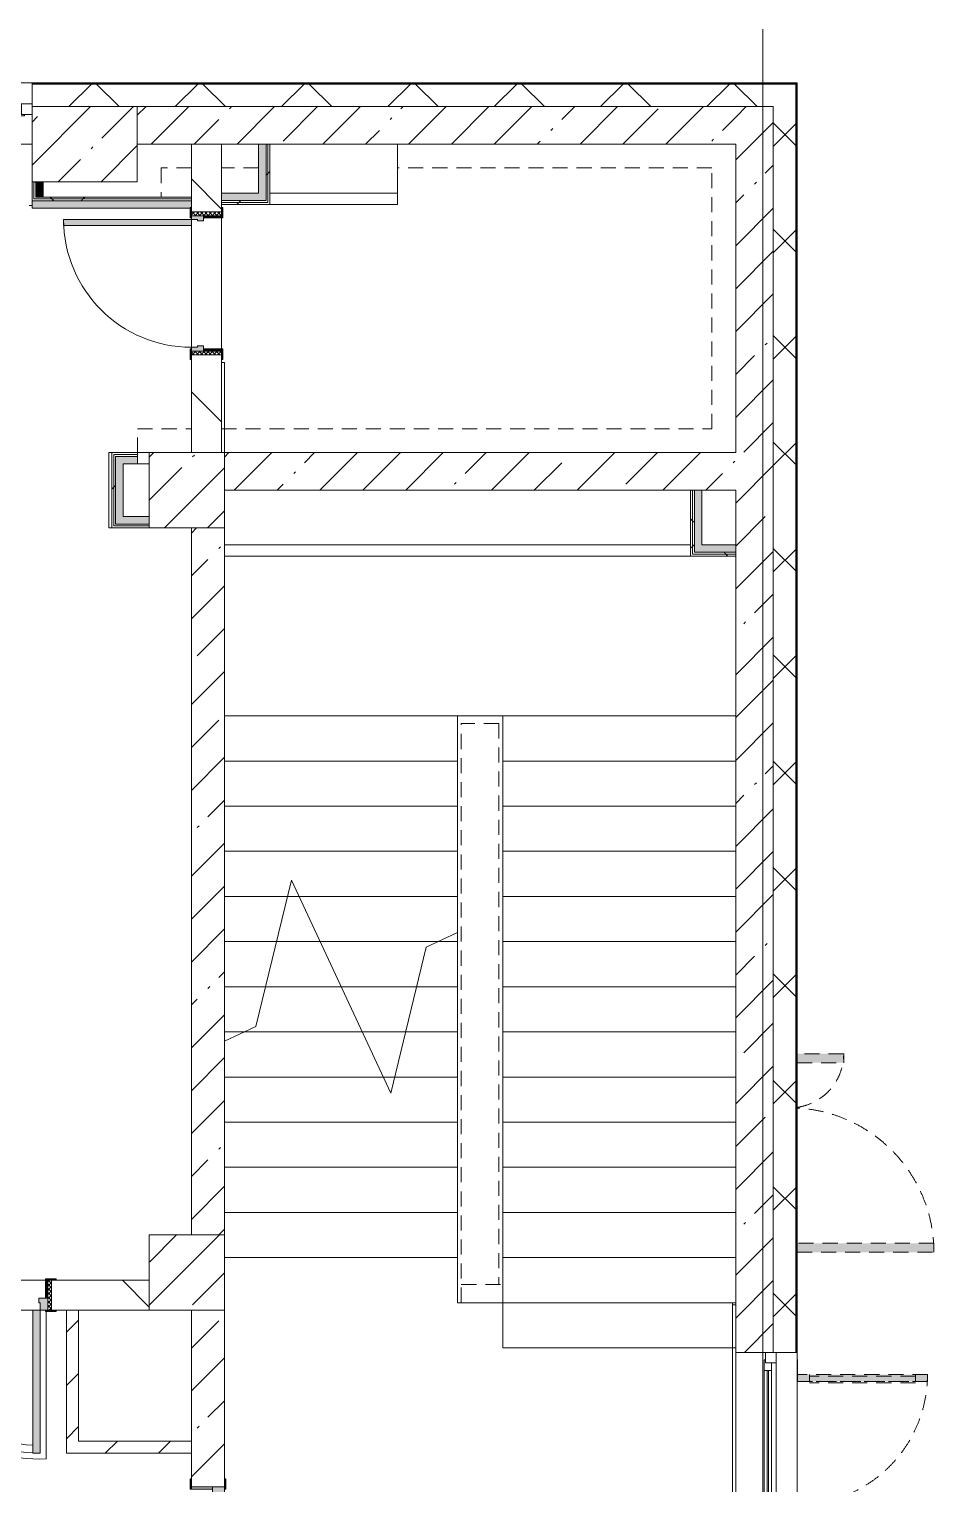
# Model space of a CAD drawing. Header units: millimetres. Extents: x -3129 to 197107, y -8553 to 29000.
# Drawn here: x 190228 to 196245, y 12246 to 21915 of the extents above; entities that cross this region are included whole.
import ezdxf

# ---------------------------------------------------------------- set-up
doc = ezdxf.new("R2010")
doc.units = ezdxf.units.MM
doc.linetypes.add('200_ШТРИХ__ш1_п0_6_', pattern=[160, 100, -60])
for name, color, linetype, lineweight in [('A-DETL-MBND-1', 7, '200_ШТРИХ__ш1_п0_6_', 9), ('A-GLAZ-1', 7, 'Continuous', 5), ('A-WALL', 7, 'Continuous', 9), ('A-WALL-6', 7, 'Continuous', 5), ('I-WALL-6', 7, 'Continuous', 5), ('S-COLS-2', 7, 'Continuous', 5), ('S-STRS-1', 7, 'Continuous', 5), ('S-STRS-MBND-1', 7, 'Continuous', 5), ('Оси', 7, 'Continuous', 9)]:
    doc.layers.add(name, color=color, linetype=linetype, lineweight=lineweight)
for name, color, linetype, lineweight, true_color in [('A-DOOR-3', 7, 'Continuous', 5, 0xaaaaaa), ('A-DOOR-4', 7, 'Continuous', 5, 0xe2e2e2), ('A-DOOR-FRAM-3', 7, 'Continuous', 5, 0xe2e2e2), ('A-DOOR-FRAM-4', 7, 'Continuous', 5, 0xaaaaaa), ('A-FLOR-3', 7, 'Continuous', 5, 0xaaaaaa), ('I-WALL-4', 7, 'Continuous', 5, 0xe7e7e7), ('I-WALL-5', 7, 'Continuous', 9, 0xe7e7e7)]:
    doc.layers.add(name, color=color, linetype=linetype, lineweight=lineweight, true_color=true_color)
pattern_1 = [(45, (70097.43, 0), (-285.1231, 285.1231), []), (45, (70382.56, 0), (-285.1231, 285.1231), [504.031, -100.806, 16.764, -84.042])]
pattern_2 = [(45, (70097.43, 0), (-353.5534, 353.5534), []), (135, (70097.43, 0), (-353.5534, -353.5534), [])]
pattern_3 = [(135, (70097.43, 0), (-353.5534, -353.5534), [])]
pattern_4 = [(45, (70097.43, 0), (-176.7767, 176.7767), [])]
pattern_5 = [(45, (70097.4, 0), (-530.33, 530.33), []), (135, (70097.4, 0), (-530.33, -530.33), [])]

# ---------------------------------------------------------------- blocks, each defined once
blk = doc.blocks.new('110_Дверь_СКБ_2Ст - Д-1_л_Лестничная клетка EIS60 2-32142534-2_1_1_птичка')
at = {"layer": 'A-DOOR-4'}
for points in [[(662.5, 110), (662.5, 1010), (612.5, 1010), (612.5, 110)], [(-587.5, 510), (-637.5, 510), (-637.5, 110), (-587.5, 110), (-587.5, 433.2)], [(712.5, 30), (697.5, 30), (697.5, -110), (712.5, -110), (712.5, -30.6)]]:
    blk.add_hatch(color=256, dxfattribs=at).paths.add_polyline_path(points)
h = blk.add_hatch(color=256, dxfattribs=at)
h.paths.add_polyline_path([(712.5, 110), (662.5, 110), (662.5, 60), (652.5, 60), (652.5, 30), (712.5, 30)])
h.paths.add_polyline_path([(-627.5, 30), (-627.5, 60), (-637.5, 60), (-637.5, 110), (-687.5, 110), (-687.5, 30)])
at = {"layer": 'A-DOOR-FRAM-3'}
for points in [[(-672.5, 110), (-672.5, 118), (-742.5, 118), (-742.5, 110)], [(767.5, 110), (767.5, 118), (697.5, 118), (697.5, 110)], [(-672.5, 30), (-687.5, 30), (-687.5, -110), (-672.5, -110), (-672.5, -30.6)], [(-672.5, -110), (-742.5, -110), (-742.5, -118), (-672.5, -118)], [(767.5, -118), (767.5, -110), (697.5, -110), (697.5, -118)]]:
    blk.add_hatch(color=256, dxfattribs=at).paths.add_polyline_path(points)
at = {"layer": 'A-DOOR-3'}
for p, q in [((662.5, 1010), (612.5, 1010)), ((612.5, 1010), (612.5, 110)), ((662.5, 110), (662.5, 1010)), ((-637.5, 510), (-637.5, 110)), ((-587.5, 510), (-637.5, 510)), ((-587.5, 110), (-587.5, 510)), ((-637.5, 110), (-587.5, 110)), ((612.5, 110), (662.5, 110))]:
    blk.add_line(p, q, dxfattribs=at)
for centre, radius, start, end in [((662.5, 110), 900, 90, 180), ((-637.5, 110), 400, 360, 90)]:
    blk.add_arc(centre, radius, start, end, dxfattribs=at)
at = {"layer": 'A-DOOR-FRAM-4'}
for p, q in [((-672.5, 118), (-742.5, 118)), ((-742.5, 118), (-742.5, 110)), ((-742.5, 110), (-672.5, 110)), ((-637.5, 110), (-687.5, 110)), ((-687.5, 110), (-687.5, 30)), ((-672.5, 110), (-672.5, 118)), ((-637.5, 60), (-637.5, 110)), ((662.5, 110), (662.5, 60)), ((712.5, 110), (662.5, 110)), ((767.5, 118), (697.5, 118)), ((697.5, 118), (697.5, 110)), ((697.5, 110), (767.5, 110)), ((712.5, 30), (712.5, 110)), ((767.5, 110), (767.5, 118)), ((-687.5, 30), (-627.5, 30)), ((-672.5, 30), (-687.5, 30)), ((-687.5, 30), (-687.5, -110)), ((-672.5, -110), (-672.5, 30)), ((-627.5, 60), (-637.5, 60)), ((-627.5, 30), (-627.5, 60)), ((662.5, 60), (652.5, 60)), ((652.5, 60), (652.5, 30)), ((652.5, 30), (712.5, 30)), ((712.5, 30), (697.5, 30)), ((697.5, 30), (697.5, -110)), ((712.5, -110), (712.5, 30)), ((-672.5, -110), (-742.5, -110)), ((-742.5, -110), (-742.5, -118)), ((-742.5, -118), (-672.5, -118)), ((-687.5, -110), (-672.5, -110)), ((-672.5, -118), (-672.5, -110)), ((697.5, -110), (712.5, -110)), ((767.5, -110), (697.5, -110)), ((697.5, -110), (697.5, -118)), ((697.5, -118), (767.5, -118)), ((767.5, -118), (767.5, -110))]:
    blk.add_line(p, q, dxfattribs=at)
blk = doc.blocks.new('120_Окно_СКБ_1Ст - 120_Окно_СКБ_1Ст 900х2500_h_ с форточкой-V153-2_1_1_птичка')
at = {"layer": 'A-GLAZ-1'}
for p, q in [((-450, -127), (-450, -57)), ((-450, -57), (-380, -57)), ((450, -57), (-450, -57)), ((-380, -57), (-380, -127)), ((380, -87), (-380, -87)), ((-380, -87), (-380, -127)), ((-330, -137), (-330, -87)), ((330, -137), (330, -87)), ((380, -127), (380, -57)), ((380, -57), (450, -57)), ((380, -127), (380, -87)), ((450, -57), (450, -127)), ((-380, -127), (-450, -127)), ((-450, -127), (-400, -127)), ((-380, -127), (-400, -127)), ((-400, -127), (-400, -137)), ((-400, -137), (400, -137)), ((400, -137), (-400, -137)), ((-330, -107), (330, -107)), ((330, -117), (-330, -117)), ((450, -127), (380, -127)), ((400, -127), (380, -127)), ((400, -127), (449.8, -127)), ((400, -137), (400, -127))]:
    blk.add_line(p, q, dxfattribs=at)
blk = doc.blocks.new('120_Окно_СКБ_1Ст - 120_Окно_СКБ_1Ст 1200х2500_h_ с форточкой2-24160662-2_1_1_птичка')
at = {"layer": 'A-GLAZ-1'}
for p, q in [((-600, -127), (-600, -57)), ((-600, -57), (-530, -57)), ((600, -57), (-600, -57)), ((-530, -57), (-530, -127)), ((530, -87), (-530, -87)), ((-530, -87), (-530, -127)), ((-480, -137), (-480, -87)), ((480, -137), (480, -87)), ((530, -127), (530, -57)), ((530, -57), (600, -57)), ((530, -127), (530, -87)), ((600, -57), (600, -127)), ((-530, -127), (-600, -127)), ((-600, -127), (-550, -127)), ((-530, -127), (-550, -127)), ((-550, -127), (-550, -137)), ((-550, -137), (550, -137)), ((550, -137), (-550, -137)), ((-480, -107), (480, -107)), ((480, -117), (-480, -117)), ((600, -127), (530, -127)), ((550, -127), (530, -127)), ((550, -127), (600, -127)), ((550, -137), (550, -127))]:
    blk.add_line(p, q, dxfattribs=at)
blk = doc.blocks.new('110_Дверь_СКБ_1Ст_Внутренняя1 - Д-8 950x2100h_охрана-V105-2_1_1_птичка')
at = {"layer": 'A-DOOR-3'}
h = blk.add_hatch(dxfattribs=at)
h.set_pattern_fill('FP_137', color=256, style=0, pattern_type=2)
h.set_pattern_definition([(135, (1826.41, 164.685), (-14.14214, -14.14214), []), (225, (1826.41, 164.685), (14.14214, -14.14214), [])])
h.paths.add_polyline_path([(487.5, 100), (462.5, 100), (462.5, -100), (487.5, -100), (487.5, -34.8)])
at = {"layer": 'A-DOOR-4'}
h = blk.add_hatch(color=256, dxfattribs=at)
h.paths.add_polyline_path([(-437.5, 100), (-437.5, 20), (-402.5, 20), (-402.5, 60), (-412.5, 60), (-416.2, 100)])
h.paths.add_polyline_path([(437.5, 100), (437.5, 60), (427.5, 60), (427.5, 20), (462.5, 20), (462.5, 100)])
at = {"layer": 'A-DOOR-FRAM-3'}
for points in [[(397.5, 950), (397.5, 100), (437.5, 100), (437.5, 950)], [(-492.5, 108), (-492.5, 100), (-422.5, 100), (-422.5, 108)], [(511.4, 108), (447.5, 108), (447.5, 100), (517.5, 100), (517.5, 108)], [(-422.5, 20), (-437.5, 20), (-437.5, -100), (-422.5, -100), (-422.5, -34.8)], [(462.5, 20), (447.5, 20), (447.5, -100), (462.5, -100), (462.5, -34.8)], [(-492.5, -100), (-492.5, -108), (-422.5, -108), (-422.5, -100)], [(447.5, -100), (447.5, -108), (517.5, -108), (517.5, -100)]]:
    blk.add_hatch(color=256, dxfattribs=at).paths.add_polyline_path(points)
at = {"layer": 'A-DOOR-FRAM-4'}
h = blk.add_hatch(dxfattribs=at)
h.set_pattern_fill('FP_138', color=256, style=0, pattern_type=2)
h.set_pattern_definition([(45, (-296.384, 164.685), (-14.1421, 14.1421), []), (135, (-296.384, 164.685), (-14.1421, -14.1421), [])])
h.paths.add_polyline_path([(-437.5, 100), (-462.5, 100), (-462.5, -100), (-437.5, -100), (-437.5, -34.8)])
at = {"layer": 'A-DOOR-3'}
for p, q in [((437.5, 950), (397.5, 950)), ((397.5, 950), (397.5, 100)), ((437.5, 100), (437.5, 950)), ((397.5, 100), (437.5, 100))]:
    blk.add_line(p, q, dxfattribs=at)
blk.add_arc((437.5, 100), 850, 90, 180, dxfattribs=at)
at = {"layer": 'A-DOOR-FRAM-4'}
for p, q in [((-422.5, 108), (-492.5, 108)), ((-492.5, 108), (-492.5, 100)), ((-492.5, 100), (-422.5, 100)), ((-437.5, 100), (-462.5, 100)), ((-462.5, 100), (-462.5, -100)), ((-412.5, 100), (-437.5, 100)), ((-437.5, 100), (-437.5, 20)), ((-437.5, -100), (-437.5, 100)), ((-422.5, 100), (-437.5, 100)), ((-437.5, 100), (-437.5, 99)), ((-437.5, 99), (-422.5, 99)), ((-422.5, 100), (-422.5, 108)), ((-422.5, 99), (-422.5, 100)), ((-412.5, 60), (-412.5, 100)), ((437.5, 100), (437.5, 60)), ((462.5, 100), (437.5, 100)), ((517.5, 108), (447.5, 108)), ((447.5, 108), (447.5, 100)), ((462.5, 100), (447.5, 100)), ((447.5, 100), (447.5, 99)), ((447.5, 100), (517.5, 100)), ((447.5, 99), (462.5, 99)), ((462.5, 20), (462.5, 100)), ((487.5, 100), (462.5, 100)), ((462.5, 100), (462.5, -100)), ((462.5, 99), (462.5, 100)), ((487.5, -100), (487.5, 100)), ((517.5, 100), (517.5, 108)), ((-437.5, 20), (-402.5, 20)), ((-422.5, 20), (-437.5, 20)), ((-437.5, 20), (-437.5, -100)), ((-422.5, -100), (-422.5, 20)), ((-402.5, 60), (-412.5, 60)), ((-402.5, 20), (-402.5, 60)), ((437.5, 60), (427.5, 60)), ((427.5, 60), (427.5, 20)), ((427.5, 20), (462.5, 20)), ((462.5, 20), (447.5, 20)), ((447.5, 20), (447.5, -100)), ((462.5, -100), (462.5, 20)), ((-422.5, -100), (-492.5, -100)), ((-492.5, -100), (-492.5, -108)), ((-492.5, -108), (-422.5, -108)), ((-462.5, -100), (-437.5, -100)), ((-437.5, -100), (-422.5, -100)), ((-422.5, -108), (-422.5, -100)), ((447.5, -100), (462.5, -100)), ((517.5, -100), (447.5, -100)), ((447.5, -100), (447.5, -108)), ((447.5, -108), (517.5, -108)), ((462.5, -100), (487.5, -100)), ((517.5, -108), (517.5, -100))]:
    blk.add_line(p, q, dxfattribs=at)
blk = doc.blocks.new('BSC_Колонна _Прямоугольная - 700х500-23282984-2_1_1_птичка')
at = {"layer": 'S-COLS-2'}
h = blk.add_hatch(dxfattribs=at)
h.set_pattern_fill('FP_193', color=256, style=0, pattern_type=2)
h.set_pattern_definition([(45, (-120500, -21150), (-285.1231, 285.1231), []), (45, (-120214.88, -21150), (-285.1231, 285.1231), [504.031, -100.806, 16.764, -84.042])])
h.paths.add_polyline_path([(-138.1, -250), (350, -250), (350, 250), (-350, 250), (-350, -250)])
for p, q in [((350, 250), (-350, 250)), ((-350, 250), (-350, -250)), ((350, -250), (350, 250)), ((-350, -250), (350, -250))]:
    blk.add_line(p, q, dxfattribs=at)
blk = doc.blocks.new('110_Дверь_СКБ_2Ст_Наружная - ДН-3_1_л__ Двухстворчатая 1200 х2900 из подвала EI30-23667726-2_1_1_птичка')
at = {"layer": 'A-DETL-MBND-1'}
for points in [[(679.5, 989), (619.5, 989), (619.5, 79), (679.5, 79)], [(-580.5, 79), (-580.5, 389), (-640.5, 389), (-640.5, 79)]]:
    blk.add_hatch(color=256, dxfattribs=at).paths.add_polyline_path(points)
for p, q in [((679.5, 989), (619.5, 989)), ((619.5, 989), (619.5, 79)), ((679.5, 79), (679.5, 989)), ((-640.5, 389), (-640.5, 79)), ((-580.5, 389), (-640.5, 389)), ((-580.5, 79), (-580.5, 389))]:
    blk.add_line(p, q, dxfattribs=at)
for centre, radius, start, end in [((679.5, 29), 960, 90, 176.98148), ((-640.5, 29), 360, 8.16602, 90)]:
    blk.add_arc(centre, radius, start, end, dxfattribs=at)
blk = doc.blocks.new('Дверь_Витражная_СКБ_2Ст - ВН-6-31912847-2_1_1_птичка')
at = {"layer": 'A-DETL-MBND-1'}
for points in [[(-643, -370), (-598, -370), (-598, -20), (-643, -20)], [(562, -884), (607, -884), (607, -20), (562, -20)]]:
    blk.add_hatch(color=256, dxfattribs=at).paths.add_polyline_path(points)
for p, q in [((-607, -20), (-715, -20)), ((-715, -20), (-607, -20)), ((-598, -20), (-643, -20)), ((-643, -370), (-643, -20)), ((-598, -20), (-643, -20)), ((-643, -20), (-643, -370)), ((-607, -370), (-607, -20)), ((-598, -370), (-598, -20)), ((-598, -370), (-598, -20)), ((562, -20), (607, -20)), ((562, -884), (562, -20)), ((562, -20), (562, -884)), ((607, -20), (562, -20)), ((607, -884), (607, -20)), ((607, -884), (607, -20)), ((607, -20), (715, -20)), ((607, -20), (715, -20)), ((607, -884), (607, -20)), ((-643, -100), (-598, -100)), ((-633, -290), (-633, -100)), ((-589, -290), (-589, -100)), ((553, -804), (553, -100)), ((607, -100), (562, -100)), ((597, -804), (597, -100)), ((-643, -290), (-598, -290)), ((-643, -370), (-598, -370)), ((-643, -370), (-598, -370)), ((607, -804), (562, -804)), ((607, -884), (562, -884)), ((562, -884), (607, -884))]:
    blk.add_line(p, q, dxfattribs=at)
for centre, radius, start, end in [((-607, -20), 350, 270, 0), ((607, -20), 864, 180, 270)]:
    blk.add_arc(centre, radius, start, end, dxfattribs=at)
blk = doc.blocks.new('BSC_Колонна _Прямоугольная - 500х500-22291386-2_1_1_птичка')
at = {"layer": 'S-COLS-2'}
h = blk.add_hatch(dxfattribs=at)
h.set_pattern_fill('FP_214', color=256, style=0, pattern_type=2)
h.set_pattern_definition([(45, (-121180, -13650), (-285.1231, 285.1231), []), (45, (-120894.88, -13650), (-285.1231, 285.1231), [504.031, -100.806, 16.764, -84.042])])
h.paths.add_polyline_path([(-250, -250), (250, -250), (250, 250), (-250, 250), (-250, -115.2)])
for p, q in [((250, 250), (-250, 250)), ((-250, 250), (-250, -250)), ((250, -250), (250, 250)), ((-250, -250), (250, -250))]:
    blk.add_line(p, q, dxfattribs=at)
blk = doc.blocks.new('BSC_Колонна _Прямоугольная - 500х500-V210-2_1_1_птичка')
at = {"layer": 'S-COLS-2'}
h = blk.add_hatch(dxfattribs=at)
h.set_pattern_fill('FP_223', color=256, style=0, pattern_type=2)
h.set_pattern_definition([(45, (-121180, -18850), (-285.1231, 285.1231), []), (45, (-120894.88, -18850), (-285.1231, 285.1231), [504.031, -100.806, 16.764, -84.042])])
h.paths.add_polyline_path([(-250, -250), (250, -250), (250, 250), (-250, 250), (-250, -109.1)])
for p, q in [((250, 250), (-250, 250)), ((-250, 250), (-250, -250)), ((250, -250), (250, 250)), ((-250, -250), (250, -250))]:
    blk.add_line(p, q, dxfattribs=at)
blk = doc.blocks.new('110_Дверь_СКБ_2Ст - Д-6_п__ ДОО_Дв_1450x2100h_Дверь из раздевальной в коридор-32371698-2_1_1_птичка')
at = {"layer": 'A-DOOR-3'}
h = blk.add_hatch(dxfattribs=at)
h.set_pattern_fill('FP_229', color=256, style=0, pattern_type=2)
h.set_pattern_definition([(225, (1576.41, -164.685), (-14.14214, 14.14214), []), (135, (1576.41, -164.685), (14.14214, 14.14214), [])])
h.paths.add_polyline_path([(737.5, -100), (737.5, 100), (712.5, 100), (712.5, -100)])
at = {"layer": 'A-DOOR-4'}
h = blk.add_hatch(color=256, dxfattribs=at)
h.paths.add_polyline_path([(-637.5, -100), (-637.5, -50), (-627.5, -50), (-627.5, -20), (-687.5, -20), (-687.5, -100)])
h.paths.add_polyline_path([(662.5, -100), (712.5, -100), (712.5, -20), (652.5, -20), (652.5, -50), (662.5, -50)])
for points in [[(-587.5, -450), (-587.5, -100), (-637.5, -100), (-637.5, -450)], [(612.5, -1050), (662.5, -1050), (662.5, -100), (612.5, -100)]]:
    blk.add_hatch(color=256, dxfattribs=at).paths.add_polyline_path(points)
at = {"layer": 'A-DOOR-FRAM-3'}
for points in [[(-672.5, 100), (-672.5, 108), (-742.5, 108), (-742.5, 100)], [(-672.5, -20), (-672.5, 100), (-687.5, 100), (-687.5, -20)], [(767.5, 100), (767.5, 108), (697.5, 108), (697.5, 100)], [(712.5, -20), (712.5, 100), (697.5, 100), (697.5, -20)], [(-672.5, -108), (-672.5, -100), (-742.5, -100), (-742.5, -108)], [(767.5, -108), (767.5, -100), (697.5, -100), (697.5, -108)]]:
    blk.add_hatch(color=256, dxfattribs=at).paths.add_polyline_path(points)
at = {"layer": 'A-DOOR-FRAM-4'}
h = blk.add_hatch(dxfattribs=at)
h.set_pattern_fill('FP_230', color=256, style=0, pattern_type=2)
h.set_pattern_definition([(315, (-546.384, -164.685), (-14.1421, -14.1421), []), (225, (-546.384, -164.685), (-14.1421, 14.1421), [])])
h.paths.add_polyline_path([(-687.5, -100), (-687.5, 100), (-712.5, 100), (-712.5, -100)])
at = {"layer": 'A-DOOR-3'}
for p, q in [((-637.5, -100), (-587.5, -100)), ((-637.5, -450), (-637.5, -100)), ((-587.5, -100), (-587.5, -450)), ((612.5, -100), (662.5, -100)), ((612.5, -1050), (612.5, -100)), ((662.5, -100), (662.5, -1050)), ((-587.5, -450), (-637.5, -450)), ((662.5, -1050), (612.5, -1050))]:
    blk.add_line(p, q, dxfattribs=at)
for centre, radius, start, end in [((-637.5, -100), 350, 270, 0), ((662.5, -100), 950, 180, 270)]:
    blk.add_arc(centre, radius, start, end, dxfattribs=at)
at = {"layer": 'A-DOOR-FRAM-4'}
for p, q in [((-742.5, 108), (-672.5, 108)), ((-742.5, 100), (-742.5, 108)), ((-672.5, 100), (-742.5, 100)), ((-712.5, 100), (-687.5, 100)), ((-712.5, -100), (-712.5, 100)), ((-687.5, 100), (-687.5, -100)), ((-687.5, 100), (-672.5, 100)), ((-687.5, -20), (-687.5, 100)), ((-672.5, 108), (-672.5, 100)), ((-672.5, 100), (-672.5, -20)), ((697.5, 100), (697.5, 108)), ((697.5, 108), (767.5, 108)), ((697.5, -20), (697.5, 100)), ((697.5, 100), (712.5, 100)), ((767.5, 100), (697.5, 100)), ((712.5, -100), (712.5, 100)), ((712.5, 100), (737.5, 100)), ((712.5, 100), (712.5, -20)), ((737.5, 100), (737.5, -100)), ((767.5, 108), (767.5, 100)), ((-687.5, -20), (-627.5, -20)), ((-687.5, -100), (-687.5, -20)), ((-672.5, -20), (-687.5, -20)), ((-637.5, -50), (-637.5, -100)), ((-627.5, -50), (-637.5, -50)), ((-627.5, -20), (-627.5, -50)), ((652.5, -20), (712.5, -20)), ((652.5, -50), (652.5, -20)), ((662.5, -50), (652.5, -50)), ((662.5, -100), (662.5, -50)), ((712.5, -20), (697.5, -20)), ((712.5, -20), (712.5, -100)), ((-742.5, -100), (-672.5, -100)), ((-742.5, -108), (-742.5, -100)), ((-672.5, -108), (-742.5, -108)), ((-687.5, -100), (-712.5, -100)), ((-637.5, -100), (-687.5, -100)), ((-672.5, -100), (-672.5, -108)), ((712.5, -100), (662.5, -100)), ((697.5, -108), (697.5, -100)), ((697.5, -100), (767.5, -100)), ((767.5, -108), (697.5, -108)), ((737.5, -100), (712.5, -100)), ((767.5, -100), (767.5, -108))]:
    blk.add_line(p, q, dxfattribs=at)
blk = doc.blocks.new('Зашивка приборов отопления30 - Зашивка приборов отопления-33323465-2_1_1_птичка')
at = {"layer": 'A-WALL-6'}
for p, q in [((121290.8, 18669.6), (124390.8, 18669.6)), ((124390.8, 18669.6), (121290.8, 18669.6)), ((121290.8, 18594.6), (124390.8, 18594.6))]:
    blk.add_line(p, q, dxfattribs=at)
blk = doc.blocks.new('Зашивка приборов отопления44 - Зашивка приборов отопления-33398827-2_1_1_птичка')
at = {"layer": 'A-WALL-6'}
for p, q in [((122140.8, 18669.6), (122140.8, 18994.6)), ((121290.8, 18669.6), (122140.8, 18669.6)), ((122141.3, 18669.6), (121290.8, 18669.6)), ((122141.3, 18594.6), (122141.3, 18669.6)), ((121290.8, 18594.6), (122141.3, 18594.6))]:
    blk.add_line(p, q, dxfattribs=at)

msp = doc.modelspace()

# ---------------------------------------------------------------- hatches: boundary and pattern name
at = {"layer": 'A-WALL-6'}
h = msp.add_hatch(dxfattribs=at)
h.set_pattern_fill('FP_124', color=256, style=0, pattern_type=2)
h.set_pattern_definition(pattern_2)
h.paths.add_polyline_path([(195327.4, 21400), (195327.4, 21550), (190247.6, 21550), (190247.6, 21400), (195177.4, 21400)])
h.paths.add_polyline_path([(189347.6, 21400), (189347.6, 21550), (187997.9, 21550), (187997.9, 21400), (188604.3, 21400)])
h.paths.add_polyline_path([(176546.5, 21400), (176947.9, 21400), (176947.9, 21550), (175647.6, 21550), (175647.6, 21400), (176147.4, 21400)])
h.paths.add_polyline_path([(179147.9, 21400), (179147.9, 21550), (177847.9, 21550), (177847.9, 21400), (178401.6, 21400)])
h.paths.add_polyline_path([(180047.9, 21400), (181347.4, 21400), (181347.4, 21550), (180047.9, 21550)])
h.paths.add_polyline_path([(186197.9, 21400), (187097.9, 21400), (187097.9, 21550), (185697.9, 21550), (185697.9, 21400), (185821.7, 21400)])
h.paths.add_polyline_path([(182247.4, 21400), (183397.9, 21400), (183397.9, 21550), (182247.4, 21550)])
h.paths.add_polyline_path([(170053.9, 21400), (171247.4, 21400), (171247.4, 21550), (166707.4, 21550), (166707.4, 21400), (169126.4, 21400)])
h.paths.add_polyline_path([(172147.4, 21400), (173347.6, 21400), (173347.6, 21550), (172147.4, 21550)])
h.paths.add_polyline_path([(163407.4, 21400), (163407.4, 21550), (163157.4, 21550), (163157.4, 21400)])
h = msp.add_hatch(dxfattribs=at)
h.set_pattern_fill('FP_124', color=256, style=0, pattern_type=2)
h.set_pattern_definition(pattern_2)
h.paths.add_polyline_path([(195177.4, -250), (195327.4, -250), (195327.4, 7700), (195177.4, 7700), (195177.4, -100)])
h.paths.add_polyline_path([(195327.4, 10000), (195327.4, 11920), (195177.4, 11920), (195177.4, 10000)])
h.paths.add_polyline_path([(195327.4, 13120), (195327.4, 21400), (195177.4, 21400), (195177.4, 13120)])
at = {"layer": 'I-WALL-4'}
for points in [[(191803.4, 20775), (191803.4, 21150), (191753.4, 21150), (191753.4, 20775)], [(191753.4, 20775), (191753.4, 20825), (191507.4, 20825), (191507.4, 20775)], [(191299.4, 20724), (191299.4, 20730), (191307.4, 20730), (191307.4, 20774), (190247.4, 20774), (190247.4, 20724), (190459.3, 20724)], [(190853, 18625), (190853, 19025), (190803, 19025), (190803, 18625)], [(194702.4, 18487.5), (194702.4, 18850), (194652.4, 18850), (194652.4, 18487.5)], [(191027.4, 18625), (191027.4, 18675), (190853, 18675), (190853, 18625)], [(194927.4, 18437.5), (194927.4, 18487.5), (194652.4, 18487.5), (194652.4, 18437.5)]]:
    msp.add_hatch(color=256, dxfattribs=at).paths.add_polyline_path(points)
at = {"layer": 'I-WALL-5'}
for points in [[(190322.4, 20799), (190322.4, 20900), (190272.4, 20900), (190272.4, 20799)], [(190949.4, 19025), (190949.4, 19075), (190803, 19075), (190803, 19025), (190923.1, 19025)]]:
    msp.add_hatch(color=256, dxfattribs=at).paths.add_polyline_path(points)
at = {"layer": 'I-WALL-6'}
h = msp.add_hatch(dxfattribs=at)
h.set_pattern_fill('FP_132', color=256, style=0, pattern_type=2)
h.set_pattern_definition(pattern_1)
h.paths.add_polyline_path([(182247.4, 21150), (183397.9, 21150), (183397.9, 21400), (182247.4, 21400)])
h.paths.add_polyline_path([(186197.9, 21150), (187097.9, 21150), (187097.9, 21400), (186197.9, 21400), (186197.9, 21239.3)])
h.paths.add_polyline_path([(191307.4, 21150), (191307.4, 21400), (190947.4, 21400), (190947.4, 21150)])
h.paths.add_polyline_path([(188612.9, 21150), (189347.6, 21150), (189347.6, 21400), (187997.9, 21400), (187997.9, 21150), (188604.3, 21150)])
h.paths.add_polyline_path([(171234.9, 21150), (171247.4, 21150), (171247.4, 21400), (170897.4, 21400), (170897.4, 21150), (171222.4, 21150)])
h.paths.add_polyline_path([(172836.5, 21150), (173347.6, 21150), (173347.6, 21400), (172147.4, 21400), (172147.4, 21150)])
h.paths.add_polyline_path([(176147.4, 21150), (176947.9, 21150), (176947.9, 21400), (176147.4, 21400)])
h.paths.add_polyline_path([(178401.6, 21150), (179147.9, 21150), (179147.9, 21400), (177847.9, 21400), (177847.9, 21150), (178322.4, 21150)])
h.paths.add_polyline_path([(181347.4, 21150), (181347.4, 21400), (181147.4, 21400), (181147.4, 21150), (181184.1, 21150)])
h.paths.add_polyline_path([(180447.4, 21150), (180447.4, 21400), (180047.9, 21400), (180047.9, 21150), (180256.6, 21150)])
h = msp.add_hatch(dxfattribs=at)
h.set_pattern_fill('FP_132', color=256, style=0, pattern_type=2)
h.set_pattern_definition(pattern_1)
h.paths.add_polyline_path([(194927.4, 21150), (194927.4, 21400), (191307.4, 21400), (191307.4, 21150), (193241.9, 21150)])
h = msp.add_hatch(dxfattribs=at)
h.set_pattern_fill('FP_132', color=256, style=0, pattern_type=2)
h.set_pattern_definition(pattern_1)
h.paths.add_polyline_path([(195096.9, 10600), (195177.4, 10600), (195177.4, 11920), (194927.4, 11920), (194927.4, 10600)])
h.paths.add_polyline_path([(195177.4, 13120), (195177.4, 21400), (194927.4, 21400), (194927.4, 13120), (195096.9, 13120)])
h = msp.add_hatch(dxfattribs=at)
h.set_pattern_fill('FP_135', color=256, style=0, pattern_type=2)
h.set_pattern_definition(pattern_3)
h.paths.add_polyline_path([(191307.4, 19100), (191507.4, 19100), (191507.4, 19750), (191307.4, 19750), (191307.4, 19319.3)])
h.paths.add_polyline_path([(191507.4, 20700), (191507.4, 21150), (191307.4, 21150), (191307.4, 20700), (191386.9, 20700)])
h = msp.add_hatch(dxfattribs=at)
h.set_pattern_fill('FP_228', color=256, style=0, pattern_type=2)
h.set_pattern_definition(pattern_5)
h.paths.add_polyline_path([(191815.9, 20762.5), (191815.9, 21150), (191803.4, 21150), (191803.4, 20762.5)])
h = msp.add_hatch(dxfattribs=at)
h.set_pattern_fill('FP_228', color=256, style=0, pattern_type=2)
h.set_pattern_definition(pattern_5)
h.paths.add_polyline_path([(191828.4, 20750), (191828.4, 21150), (191815.9, 21150), (191815.9, 20750)])
h = msp.add_hatch(dxfattribs=at)
h.set_pattern_fill('FP_228', color=256, style=0, pattern_type=2)
h.set_pattern_definition(pattern_5)
h.paths.add_polyline_path([(190272.4, 20799), (190272.4, 20900), (190259.9, 20900), (190259.9, 20799)])
h = msp.add_hatch(dxfattribs=at)
h.set_pattern_fill('FP_228', color=256, style=0, pattern_type=2)
h.set_pattern_definition(pattern_5)
h.paths.add_polyline_path([(191307.4, 20786.5), (191307.4, 20799), (190259.9, 20799), (190259.9, 20786.5), (190459.3, 20786.5)])
h = msp.add_hatch(dxfattribs=at)
h.set_pattern_fill('FP_228', color=256, style=0, pattern_type=2)
h.set_pattern_definition(pattern_5)
h.paths.add_polyline_path([(191307.4, 20774), (191307.4, 20786.5), (190247.4, 20786.5), (190247.4, 20774), (190459.3, 20774)])
h = msp.add_hatch(dxfattribs=at)
h.set_pattern_fill('FP_228', color=256, style=0, pattern_type=2)
h.set_pattern_definition(pattern_5)
h.paths.add_polyline_path([(191803.4, 20762.5), (191803.4, 20775), (191507.4, 20775), (191507.4, 20762.5), (191753.4, 20762.5)])
h = msp.add_hatch(dxfattribs=at)
h.set_pattern_fill('FP_228', color=256, style=0, pattern_type=2)
h.set_pattern_definition(pattern_5)
h.paths.add_polyline_path([(191753.4, 20750), (191815.9, 20750), (191815.9, 20762.5), (191507.4, 20762.5), (191507.4, 20750)])
h = msp.add_hatch(dxfattribs=at)
h.set_pattern_fill('FP_228', color=256, style=0, pattern_type=2)
h.set_pattern_definition(pattern_5)
h.paths.add_polyline_path([(190790.5, 18600), (190790.5, 19087.5), (190778, 19087.5), (190778, 18600)])
h = msp.add_hatch(dxfattribs=at)
h.set_pattern_fill('FP_228', color=256, style=0, pattern_type=2)
h.set_pattern_definition(pattern_5)
h.paths.add_polyline_path([(190803, 18612.5), (190803, 19075), (190790.5, 19075), (190790.5, 18612.5)])
h = msp.add_hatch(dxfattribs=at)
h.set_pattern_fill('FP_132', color=256, style=0, pattern_type=2)
h.set_pattern_definition(pattern_1)
h.paths.add_polyline_path([(194927.4, 18850), (194927.4, 19100), (191527.4, 19100), (191527.4, 18850), (194702.4, 18850)])
h = msp.add_hatch(dxfattribs=at)
h.set_pattern_fill('FP_228', color=256, style=0, pattern_type=2)
h.set_pattern_definition(pattern_5)
h.paths.add_polyline_path([(194639.9, 18425), (194639.9, 18850), (194627.4, 18850), (194627.4, 18425)])
h = msp.add_hatch(dxfattribs=at)
h.set_pattern_fill('FP_228', color=256, style=0, pattern_type=2)
h.set_pattern_definition(pattern_5)
h.paths.add_polyline_path([(194639.9, 18437.5), (194652.4, 18437.5), (194652.4, 18850), (194639.9, 18850), (194639.9, 18487.5)])
h = msp.add_hatch(dxfattribs=at)
h.set_pattern_fill('FP_132', color=256, style=0, pattern_type=2)
h.set_pattern_definition(pattern_1)
h.paths.add_polyline_path([(191386.9, 10600), (191527.4, 10600), (191527.4, 10825), (191307.4, 10825), (191307.4, 10600)])
h.paths.add_polyline_path([(191386.9, 12225), (191527.4, 12225), (191527.4, 13400), (191307.4, 13400), (191307.4, 12225)])
h.paths.add_polyline_path([(191320.6, 13900), (191527.4, 13900), (191527.4, 18600), (191307.4, 18600), (191307.4, 13900)])
h = msp.add_hatch(dxfattribs=at)
h.set_pattern_fill('FP_228', color=256, style=0, pattern_type=2)
h.set_pattern_definition(pattern_5)
h.paths.add_polyline_path([(194927.4, 18412.5), (194927.4, 18425), (194627.4, 18425), (194627.4, 18412.5)])
h = msp.add_hatch(dxfattribs=at)
h.set_pattern_fill('FP_228', color=256, style=0, pattern_type=2)
h.set_pattern_definition(pattern_5)
h.paths.add_polyline_path([(194927.4, 18425), (194927.4, 18437.5), (194639.9, 18437.5), (194639.9, 18425)])
h = msp.add_hatch(dxfattribs=at)
h.set_pattern_fill('FP_135', color=256, style=0, pattern_type=2)
h.set_pattern_definition(pattern_3)
h.paths.add_polyline_path([(186197.9, 13400), (188927.4, 13400), (188927.4, 13600), (186197.9, 13600), (186197.9, 13534.8)])
h.paths.add_polyline_path([(190377.4, 13400), (191027.4, 13400), (191027.4, 13600), (190377.4, 13600), (190377.4, 13534.8)])
h = msp.add_hatch(dxfattribs=at)
h.set_pattern_fill('FP_136', color=256, style=0, pattern_type=2)
h.set_pattern_definition(pattern_4)
h.paths.add_polyline_path([(190557.4, 12450), (190557.4, 13400), (190477.4, 13400), (190477.4, 12450)])
h = msp.add_hatch(dxfattribs=at)
h.set_pattern_fill('FP_136', color=256, style=0, pattern_type=2)
h.set_pattern_definition(pattern_4)
h.paths.add_polyline_path([(191307.4, 12450), (191307.4, 12530), (190557.4, 12530), (190557.4, 12450)])

# ---------------------------------------------------------------- linework, layer by layer
at = {"layer": 'A-DETL-MBND-1'}
for p, q in [((191307.4, 20992), (191105.4, 20992)), ((191105.4, 20992), (191105.4, 20799)), ((191753.4, 20992), (191507.4, 20992)), ((194769.4, 20992), (192678.4, 20992)), ((194769.4, 19258), (194769.4, 20992)), ((190227.6, 20742), (190247.4, 20742)), ((190949.4, 19100), (190949.4, 19258)), ((190949.4, 19258), (191307.4, 19258)), ((191507.4, 19258), (194769.4, 19258)), ((190949.4, 19025), (191027.4, 19025)), ((193102.4, 13450), (193102.4, 17300)), ((193352.4, 17300), (193102.4, 17300)), ((193352.4, 17300), (193352.4, 13570)), ((193102.4, 13570), (193377.4, 13570))]:
    msp.add_line(p, q, dxfattribs=at)
at = {"layer": 'A-FLOR-3'}
for p, q in [((191307.4, 19800), (191307.4, 20610)), ((191307.4, 20610), (191307.4, 19800)), ((191507.4, 19700), (191527.4, 19700)), ((191527.4, 19700), (191527.4, 19100)), ((190758, 18600), (190758, 19100)), ((190758, 19100), (190778, 19100)), ((190949.4, 19100), (191027.4, 19100)), ((190778, 18600), (190758, 18600)), ((193077.4, 13450), (193077.4, 13750)), ((194906.4, 13450), (193077.4, 13450)), ((194906.4, 10600), (194906.4, 13450)), ((190252.4, 13400), (189306.9, 13400)), ((190342.4, 12411.9), (190342.4, 13392)), ((194927.4, 13435), (194906.4, 13435))]:
    msp.add_line(p, q, dxfattribs=at)
for radius, start, end in [(910, 180.6926, 267.00995), (1000, 193.54971, 272.43764)]:
    msp.add_arc((190299.9, 13411), radius, start, end, dxfattribs=at)
at = {"layer": 'A-WALL'}
for p, q in [((195330.4, 21553), (190247.6, 21553)), ((195327.4, 21550), (190247.6, 21550)), ((195327.4, 13120), (195327.4, 21550)), ((195330.4, 13120), (195330.4, 21553)), ((191307.4, 21400), (190947.4, 21400)), ((195177.4, 21400), (195177.4, 13120)), ((191507.4, 21150), (191307.4, 21150)), ((191828.4, 21150), (191753.4, 21150)), ((191803.4, 20775), (191803.4, 21150)), ((191815.9, 20762.5), (191815.9, 21150)), ((190259.9, 20786.5), (190259.9, 20900)), ((190272.4, 20799), (190272.4, 20900)), ((190272.4, 20799), (190322.4, 20799)), ((191307.4, 20774), (190247.4, 20774)), ((191307.4, 20786.5), (190259.9, 20786.5)), ((191507.4, 20775), (191803.4, 20775)), ((191507.4, 20762.5), (191815.9, 20762.5)), ((190790.5, 19087.5), (190790.5, 18612.5)), ((190790.5, 19087.5), (190949.4, 19087.5)), ((190803, 19075), (190803, 18625)), ((190803, 19075), (190949.4, 19075)), ((194702.4, 18850), (194627.4, 18850)), ((194639.9, 18850), (194639.9, 18425)), ((194652.4, 18850), (194652.4, 18437.5)), ((190790.5, 18612.5), (191027.4, 18612.5)), ((190803, 18625), (191027.4, 18625)), ((194927.4, 18412.5), (194927.4, 18487.5)), ((194639.9, 18425), (194927.4, 18425)), ((194652.4, 18437.5), (194927.4, 18437.5)), ((190557.4, 13400), (190477.4, 13400)), ((191307.4, 12450), (191307.4, 12530))]:
    msp.add_line(p, q, dxfattribs=at)
at = {"layer": 'A-WALL-6'}
for p, q in [((195335.4, 21558), (187097.9, 21558)), ((190247.6, 21558), (190247.6, 21400)), ((195335.4, -258), (195335.4, 21558)), ((191307.4, 21400), (195177.4, 21400)), ((195177.4, 13120), (195335.4, 13120))]:
    msp.add_line(p, q, dxfattribs=at)
at = {"layer": 'I-WALL-6'}
for p, q in [((190247.4, 21150), (188612.9, 21150)), ((190947.4, 21150), (191307.4, 21150)), ((191307.4, 21150), (191307.4, 20730)), ((191507.4, 21150), (191753.4, 21150)), ((191507.4, 20730), (191507.4, 21150)), ((191753.4, 21150), (191753.4, 20825)), ((191828.4, 21150), (194927.4, 21150)), ((191828.4, 20750), (191828.4, 21150)), ((194927.4, 21150), (194927.4, 19100)), ((190247.4, 20900), (190247.4, 20724)), ((190322.4, 20799), (190322.4, 20900)), ((191307.4, 20799), (190322.4, 20799)), ((191307.4, 20730), (191307.4, 20799)), ((191753.4, 20825), (191507.4, 20825)), ((190247.4, 20724), (191299.4, 20724)), ((191507.4, 20750), (191828.4, 20750)), ((191307.4, 19800), (191307.4, 20610)), ((191507.4, 20660), (191507.4, 19790)), ((191307.4, 19720), (191307.4, 19100)), ((191507.4, 19100), (191507.4, 19720)), ((190778, 19100), (190778, 18600)), ((190949.4, 19100), (190778, 19100)), ((190949.4, 19025), (190949.4, 19100)), ((194927.4, 19100), (191527.4, 19100)), ((190853, 18675), (190853, 19025)), ((190853, 19025), (190949.4, 19025)), ((191527.4, 18850), (194627.4, 18850)), ((194627.4, 18850), (194627.4, 18412.5)), ((194702.4, 18850), (194927.4, 18850)), ((194702.4, 18487.5), (194702.4, 18850)), ((194927.4, 18850), (194927.4, 18487.5)), ((191027.4, 18675), (190853, 18675)), ((190778, 18600), (191027.4, 18600)), ((191307.4, 18600), (191307.4, 13900)), ((191527.4, 13900), (191527.4, 18600)), ((194927.4, 18487.5), (194702.4, 18487.5)), ((194627.4, 18412.5), (194927.4, 18412.5)), ((194927.4, 18412.5), (194927.4, 10600)), ((188967.4, 13600), (190337.4, 13600)), ((191027.4, 13600), (190407.4, 13600)), ((190407.4, 13400), (190477.4, 13400)), ((190477.4, 13400), (190477.4, 12450)), ((190557.4, 13400), (191027.4, 13400)), ((190557.4, 12530), (190557.4, 13400)), ((191307.4, 13400), (191307.4, 12530)), ((191527.4, 12280), (191527.4, 13400)), ((194927.4, 13120), (195177.4, 13120)), ((191307.4, 12530), (190557.4, 12530)), ((190477.4, 12450), (191307.4, 12450)), ((191307.4, 12450), (191307.4, 12280))]:
    msp.add_line(p, q, dxfattribs=at)
at = {"layer": 'S-STRS-1'}
for p, q in [((191527.4, 17350), (193077.4, 17350)), ((191527.4, 17350), (193077.4, 17350)), ((193077.4, 17350), (193377.4, 17350)), ((193077.4, 17050), (193077.4, 17350)), ((194927.4, 17350), (193377.4, 17350)), ((193377.4, 17350), (193377.4, 17050)), ((194927.4, 17350), (193377.4, 17350)), ((191527.4, 17050), (193077.4, 17050)), ((191527.4, 17050), (193077.4, 17050)), ((193077.4, 16750), (193077.4, 17050)), ((193377.4, 17050), (193377.4, 16750)), ((194927.4, 17050), (193377.4, 17050)), ((194927.4, 17050), (193377.4, 17050)), ((191527.4, 16750), (193077.4, 16750)), ((191527.4, 16750), (193077.4, 16750)), ((193077.4, 16450), (193077.4, 16750)), ((193377.4, 16750), (193377.4, 16450)), ((194927.4, 16750), (193377.4, 16750)), ((194927.4, 16750), (193377.4, 16750)), ((191527.4, 16450), (193077.4, 16450)), ((191527.4, 16450), (193077.4, 16450)), ((193077.4, 16150), (193077.4, 16450)), ((193377.4, 16450), (193377.4, 16150)), ((194927.4, 16450), (193377.4, 16450)), ((194927.4, 16450), (193377.4, 16450)), ((191527.4, 16150), (191946, 16150)), ((191527.4, 16150), (191946, 16150)), ((191946, 16150), (192022.6, 16150)), ((191946, 16150), (192022.6, 16150)), ((192022.6, 16150), (193077.4, 16150)), ((192022.6, 16150), (193077.4, 16150)), ((193077.4, 15911.4), (193077.4, 16150)), ((193377.4, 16150), (193377.4, 15850)), ((194927.4, 16150), (193377.4, 16150)), ((194927.4, 16150), (193377.4, 16150)), ((193077.4, 15850), (193077.4, 15911.4)), ((191527.4, 15850), (191873.1, 15850)), ((191527.4, 15850), (191873.1, 15850)), ((191873.1, 15850), (192162.5, 15850)), ((191873.1, 15850), (192162.5, 15850)), ((192162.5, 15850), (192945.8, 15850)), ((192162.5, 15850), (192945.8, 15850)), ((192945.8, 15850), (193077.4, 15850)), ((192945.8, 15850), (193077.4, 15850)), ((193077.4, 15550), (193077.4, 15850)), ((193377.4, 15850), (193377.4, 15550)), ((194927.4, 15850), (193377.4, 15850)), ((194927.4, 15850), (193377.4, 15850)), ((191527.4, 15550), (191800.2, 15550)), ((191527.4, 15550), (191800.2, 15550)), ((191800.2, 15550), (192302.4, 15550)), ((191800.2, 15550), (192302.4, 15550)), ((192302.4, 15550), (192804.7, 15550)), ((192302.4, 15550), (192804.7, 15550)), ((192804.7, 15550), (193077.4, 15550)), ((192804.7, 15550), (193077.4, 15550)), ((193077.4, 15250), (193077.4, 15550)), ((193377.4, 15550), (193377.4, 15250)), ((194927.4, 15550), (193377.4, 15550)), ((194927.4, 15550), (193377.4, 15550)), ((191527.4, 15250), (191659.1, 15250)), ((191527.4, 15250), (191659.1, 15250)), ((191659.1, 15250), (192442.3, 15250)), ((191659.1, 15250), (192442.3, 15250)), ((192442.3, 15250), (192731.8, 15250)), ((192442.3, 15250), (192731.8, 15250)), ((192731.8, 15250), (193077.4, 15250)), ((192731.8, 15250), (193077.4, 15250)), ((193077.4, 14950), (193077.4, 15250)), ((193377.4, 15250), (193377.4, 14950)), ((194927.4, 15250), (193377.4, 15250)), ((194927.4, 15250), (193377.4, 15250)), ((191527.4, 14950), (192582.2, 14950)), ((191527.4, 14950), (192582.2, 14950)), ((192582.2, 14950), (192658.9, 14950)), ((192582.2, 14950), (192658.9, 14950)), ((192658.9, 14950), (193077.4, 14950)), ((192658.9, 14950), (193077.4, 14950)), ((193077.4, 14650), (193077.4, 14950)), ((193377.4, 14950), (193377.4, 14650)), ((194927.4, 14950), (193377.4, 14950)), ((194927.4, 14950), (193377.4, 14950)), ((191527.4, 14650), (193077.4, 14650)), ((191527.4, 14650), (193077.4, 14650)), ((193077.4, 14350), (193077.4, 14650)), ((193377.4, 14650), (193377.4, 14350)), ((194927.4, 14650), (193377.4, 14650)), ((194927.4, 14650), (193377.4, 14650)), ((191527.4, 14350), (193077.4, 14350)), ((191527.4, 14350), (193077.4, 14350)), ((193077.4, 14050), (193077.4, 14350)), ((193377.4, 14350), (193377.4, 14050)), ((194927.4, 14350), (193377.4, 14350)), ((194927.4, 14350), (193377.4, 14350)), ((191527.4, 14050), (193077.4, 14050)), ((191527.4, 14050), (193077.4, 14050)), ((193077.4, 13750), (193077.4, 14050)), ((193377.4, 14050), (193377.4, 13750)), ((194927.4, 14050), (193377.4, 14050)), ((194927.4, 14050), (193377.4, 14050)), ((191527.4, 13750), (193077.4, 13750)), ((191527.4, 13750), (193077.4, 13750)), ((193377.4, 13750), (193377.4, 13450)), ((194927.4, 13750), (193377.4, 13750)), ((194927.4, 13750), (193377.4, 13750)), ((194927.4, 13450), (193377.4, 13450))]:
    msp.add_line(p, q, dxfattribs=at)
at = {"layer": 'S-STRS-MBND-1'}
for p, q in [((191527.4, 18850), (191527.4, 17350)), ((194927.4, 18850), (191527.4, 18850)), ((194927.4, 17350), (194927.4, 18850)), ((191527.4, 17350), (193077.4, 17350)), ((191527.4, 15848.6), (191527.4, 17350)), ((191527.4, 17350), (193077.4, 17350)), ((193077.4, 17350), (193377.4, 17350)), ((193077.4, 15911.4), (193077.4, 17350)), ((194927.4, 17350), (193377.4, 17350)), ((193377.4, 17350), (193377.4, 13150)), ((194927.4, 17350), (193377.4, 17350)), ((194927.4, 17350), (194927.4, 13150)), ((191527.4, 17050), (193077.4, 17050)), ((191527.4, 17050), (193077.4, 17050)), ((194927.4, 17050), (193377.4, 17050)), ((194927.4, 17050), (193377.4, 17050)), ((191527.4, 16750), (193077.4, 16750)), ((191527.4, 16750), (193077.4, 16750)), ((194927.4, 16750), (193377.4, 16750)), ((194927.4, 16750), (193377.4, 16750)), ((191527.4, 16450), (193077.4, 16450)), ((191527.4, 16450), (193077.4, 16450)), ((194927.4, 16450), (193377.4, 16450)), ((194927.4, 16450), (193377.4, 16450)), ((191972.3, 16258.1), (191736, 15285.9)), ((192632.6, 14841.9), (191972.3, 16258.1)), ((191527.4, 16150), (191946, 16150)), ((191527.4, 16150), (191946, 16150)), ((192022.6, 16150), (193077.4, 16150)), ((192022.6, 16150), (193077.4, 16150)), ((194927.4, 16150), (193377.4, 16150)), ((194927.4, 16150), (193377.4, 16150)), ((193077.4, 15911.4), (192868.9, 15814.1)), ((191527.4, 15850), (191873.1, 15850)), ((191527.4, 15850), (191873.1, 15850)), ((192162.5, 15850), (192945.8, 15850)), ((192162.5, 15850), (192945.8, 15850)), ((192868.9, 15814.1), (192632.6, 14841.9)), ((194927.4, 15850), (193377.4, 15850)), ((194927.4, 15850), (193377.4, 15850)), ((191527.4, 15550), (191800.2, 15550)), ((191527.4, 15550), (191800.2, 15550)), ((192302.4, 15550), (192804.7, 15550)), ((192302.4, 15550), (192804.7, 15550)), ((194927.4, 15550), (193377.4, 15550)), ((194927.4, 15550), (193377.4, 15550)), ((191736, 15285.9), (191527.4, 15188.6)), ((191527.4, 15250), (191659.1, 15250)), ((191527.4, 15250), (191659.1, 15250)), ((192442.3, 15250), (192731.8, 15250)), ((192442.3, 15250), (192731.8, 15250)), ((194927.4, 15250), (193377.4, 15250)), ((194927.4, 15250), (193377.4, 15250)), ((192582.2, 14950), (192658.9, 14950)), ((192582.2, 14950), (192658.9, 14950)), ((194927.4, 14950), (193377.4, 14950)), ((194927.4, 14950), (193377.4, 14950)), ((194927.4, 14650), (193377.4, 14650)), ((194927.4, 14650), (193377.4, 14650)), ((194927.4, 14350), (193377.4, 14350)), ((194927.4, 14350), (193377.4, 14350)), ((194927.4, 14050), (193377.4, 14050)), ((194927.4, 14050), (193377.4, 14050)), ((194927.4, 13750), (193377.4, 13750)), ((194927.4, 13750), (193377.4, 13750)), ((194927.4, 13450), (193377.4, 13450)), ((194927.4, 13450), (193377.4, 13450)), ((194927.4, 13150), (193377.4, 13150))]:
    msp.add_line(p, q, dxfattribs=at)
at = {"layer": 'Оси'}
msp.add_line((195107.4, 10029.8), (195107.4, 21915.1), dxfattribs=at)

# ---------------------------------------------------------------- block references
at = {"layer": 'A-DETL-MBND-1'}
for name, p, rotation in [('110_Дверь_СКБ_2Ст_Наружная - ДН-3_1_л__ Двухстворчатая 1200 х2900 из подвала EI30-23667726-2_1_1_птичка', (195256.4, 14464.5), 269.9999999999999), ('Дверь_Витражная_СКБ_2Ст - ВН-6-31912847-2_1_1_птичка', (195318.4, 12365), 89.99999999999957)]:
    msp.add_blockref(name, p, dxfattribs=dict(at, rotation=rotation))
at = {"layer": 'A-DOOR-3'}
for name, p, rotation in [('110_Дверь_СКБ_1Ст_Внутренняя1 - Д-8 950x2100h_охрана-V105-2_1_1_птичка', (191407.4, 20212.5), 89.99999999999991), ('110_Дверь_СКБ_2Ст - Д-1_л_Лестничная клетка EIS60 2-32142534-2_1_1_птичка', (191417.4, 11537.5), 269.9999999999999)]:
    msp.add_blockref(name, p, dxfattribs=dict(at, rotation=rotation))
msp.add_blockref('110_Дверь_СКБ_2Ст - Д-6_п__ ДОО_Дв_1450x2100h_Дверь из раздевальной в коридор-32371698-2_1_1_птичка', (189639.9, 13500), dxfattribs=at)
at = {"layer": 'A-GLAZ-1'}
msp.add_blockref('120_Окно_СКБ_1Ст - 120_Окно_СКБ_1Ст 900х2500_h_ с форточкой-V153-2_1_1_птичка', (189797.6, 21475), dxfattribs=at)
at = {"layer": 'A-GLAZ-1', "rotation": 269.9999999999999}
msp.add_blockref('120_Окно_СКБ_1Ст - 120_Окно_СКБ_1Ст 1200х2500_h_ с форточкой2-24160662-2_1_1_птичка', (195252.4, 12520), dxfattribs=at)
at = {"layer": 'A-WALL-6'}
for name, p in [('Зашивка приборов отопления44 - Зашивка приборов отопления-33398827-2_1_1_птичка', (70537.6, 2155.4)), ('Зашивка приборов отопления30 - Зашивка приборов отопления-33323465-2_1_1_птичка', (70236.6, -182.1))]:
    msp.add_blockref(name, p, dxfattribs=at)
at = {"layer": 'S-COLS-2'}
for name, p in [('BSC_Колонна _Прямоугольная - 700х500-23282984-2_1_1_птичка', (190597.4, 21150)), ('BSC_Колонна _Прямоугольная - 500х500-V210-2_1_1_птичка', (191277.4, 18850)), ('BSC_Колонна _Прямоугольная - 500х500-22291386-2_1_1_птичка', (191277.4, 13650))]:
    msp.add_blockref(name, p, dxfattribs=at)

doc.saveas('drawing.dxf')
